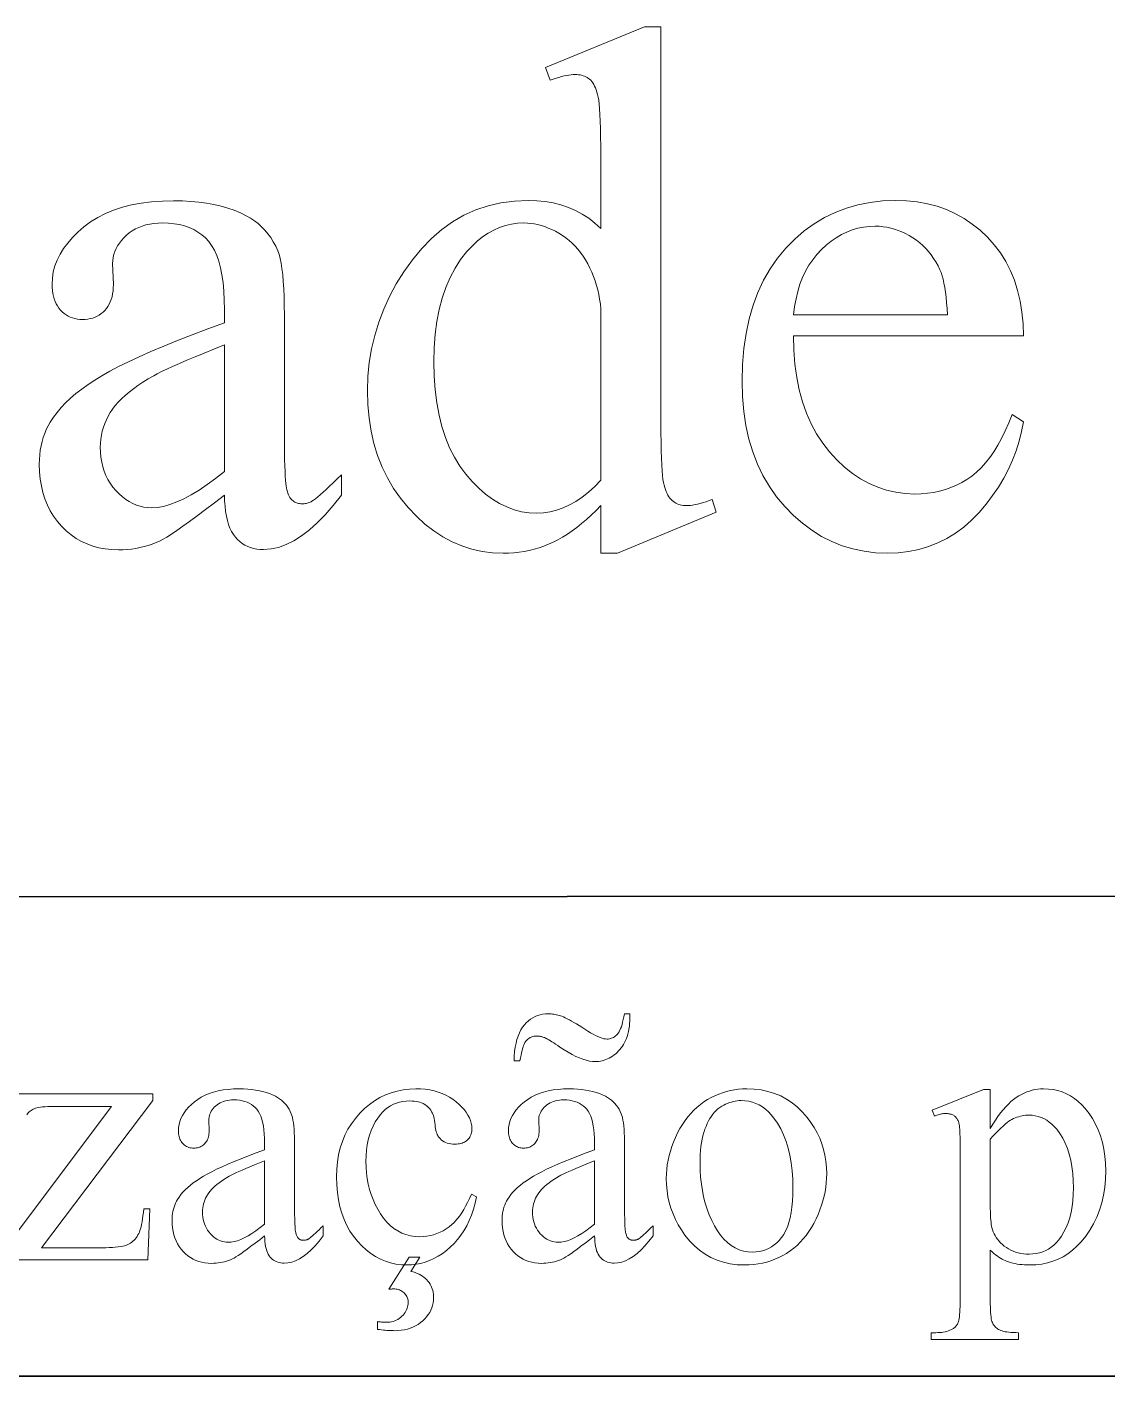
# Model space of a CAD drawing. Extents: x 0 to 297, y 0 to 210.
# Drawn here: x 207.87 to 214.3, y 10 to 18.04 of the extents above; entities that cross this region are included whole.
import ezdxf

# ---------------------------------------------------------------- set-up
doc = ezdxf.new("R2010")
doc.units = 0

msp = doc.modelspace()

# ---------------------------------------------------------------- linework, layer by layer
at = {"color": 7, "lineweight": 35}
for p, q in [((162, 12.832358), (286.882111, 12.899072)), ((10, 10), (287, 10)), ((97, 10), (287, 10))]:
    msp.add_line(p, q, dxfattribs=at)
at = {"color": 7, "lineweight": 13}
for points in [[(211.288437, 15.187995), (211.259521, 15.158568), (211.230728, 15.13085), (211.202072, 15.10484), (211.173538, 15.08054), (211.145142, 15.057948), (211.116867, 15.037065), (211.08873, 15.01789), (211.06073, 15.000424), (211.032837, 14.984668), (211.005096, 14.970619), (210.977188, 14.958085), (210.948853, 14.94687), (210.92009, 14.936975), (210.890884, 14.928398), (210.861252, 14.921142), (210.831192, 14.915205), (210.80069, 14.910586), (210.76976, 14.907289), (210.738403, 14.90531), (210.706604, 14.90465), (210.642548, 14.907364), (210.580124, 14.915507), (210.519333, 14.92908), (210.460205, 14.948081), (210.40271, 14.972512), (210.346863, 15.002371), (210.292664, 15.03766), (210.240097, 15.078377), (210.189194, 15.124523), (210.139923, 15.176099), (210.093887, 15.231936), (210.052704, 15.290864), (210.016373, 15.352886), (209.984879, 15.418002), (209.958221, 15.486211), (209.936432, 15.557511), (209.919464, 15.631907), (209.907349, 15.709394), (209.900085, 15.789974), (209.897659, 15.873648), (209.900345, 15.958142), (209.908401, 16.041189), (209.921799, 16.122786), (209.940582, 16.202934), (209.964722, 16.281631), (209.994217, 16.358881), (210.029083, 16.434681), (210.069321, 16.509033), (210.114914, 16.581936), (210.165863, 16.653387), (210.221054, 16.720579), (210.279297, 16.780699), (210.340622, 16.833744), (210.404999, 16.879719), (210.472473, 16.918619), (210.542999, 16.950447), (210.616608, 16.975201), (210.693283, 16.992884), (210.773026, 17.003492), (210.85585, 17.007029), (210.907288, 17.005363), (210.956909, 17.000366), (211.0047, 16.992039), (211.05069, 16.980381), (211.094849, 16.965393), (211.137207, 16.947071), (211.177734, 16.925421), (211.216461, 16.900438), (211.253357, 16.872126), (211.288437, 16.840483), (211.288437, 17.206018), (211.288269, 17.271318), (211.287796, 17.331383), (211.286972, 17.386213), (211.285843, 17.43581), (211.284378, 17.480171), (211.282593, 17.5193), (211.280487, 17.553192), (211.278061, 17.581852), (211.275299, 17.605276), (211.272217, 17.623466), (211.268784, 17.638542), (211.264984, 17.652624), (211.260834, 17.665709), (211.256302, 17.677799), (211.251404, 17.688896), (211.246124, 17.698997), (211.240494, 17.708103), (211.234497, 17.716213), (211.228119, 17.72333), (211.22139, 17.72945), (211.214294, 17.734793), (211.206848, 17.739574), (211.199066, 17.743792), (211.190933, 17.747446), (211.182449, 17.75054), (211.17363, 17.753071), (211.164459, 17.755039), (211.154938, 17.756445), (211.145081, 17.757288), (211.134872, 17.757568), (211.12326, 17.757223), (211.110901, 17.756186), (211.097824, 17.754456), (211.084, 17.752033), (211.069443, 17.748917), (211.054153, 17.745111), (211.038116, 17.740612), (211.021362, 17.73542), (211.00386, 17.729538), (210.985626, 17.722961), (210.957504, 17.798666), (211.547989, 18.040915), (211.645325, 18.040915), (211.645325, 15.75036), (211.645493, 15.683428), (211.645966, 15.621924), (211.64679, 15.56585), (211.647919, 15.515204), (211.649384, 15.469988), (211.651169, 15.430201), (211.653275, 15.395843), (211.655701, 15.366914), (211.658463, 15.343413), (211.661545, 15.325341), (211.664978, 15.31045), (211.668808, 15.296488), (211.673035, 15.283456), (211.677643, 15.271355), (211.682632, 15.260183), (211.688019, 15.249942), (211.693802, 15.24063), (211.699951, 15.232248), (211.706512, 15.224797), (211.713455, 15.218276), (211.720718, 15.212523), (211.72821, 15.207375), (211.735947, 15.202832), (211.743912, 15.198896), (211.752121, 15.195565), (211.760559, 15.19284), (211.769257, 15.190721), (211.778168, 15.189206), (211.787338, 15.188297), (211.796722, 15.187995), (211.808792, 15.188362), (211.82164, 15.189466), (211.835266, 15.191304), (211.84967, 15.193878), (211.864868, 15.197187), (211.880829, 15.201232), (211.897568, 15.206012), (211.915085, 15.211528), (211.93338, 15.217778), (211.952454, 15.224765), (211.976257, 15.149062), (211.387939, 14.90465), (211.288437, 14.90465)], [(209.045471, 15.25072), (208.98674, 15.205558), (208.932556, 15.164375), (208.882919, 15.127172), (208.83783, 15.09395), (208.797272, 15.064707), (208.761261, 15.039444), (208.729782, 15.018161), (208.70285, 15.000857), (208.680466, 14.987534), (208.662628, 14.978189), (208.639114, 14.967916), (208.615295, 14.958723), (208.591187, 14.950612), (208.566772, 14.943583), (208.542038, 14.937634), (208.517014, 14.932768), (208.491684, 14.928983), (208.466064, 14.926279), (208.440125, 14.924657), (208.413895, 14.924116), (208.37352, 14.925522), (208.334595, 14.92974), (208.297119, 14.936769), (208.261093, 14.94661), (208.226517, 14.959264), (208.193405, 14.974729), (208.161728, 14.993006), (208.1315, 15.014094), (208.102722, 15.037994), (208.075394, 15.064707), (208.05011, 15.093712), (208.027496, 15.124491), (208.007553, 15.157043), (207.99025, 15.191369), (207.975616, 15.227468), (207.963654, 15.265342), (207.954346, 15.304989), (207.947693, 15.346409), (207.943695, 15.389603), (207.942368, 15.43457), (207.943024, 15.463164), (207.944962, 15.49098), (207.948212, 15.518017), (207.952744, 15.544274), (207.958588, 15.569754), (207.965729, 15.594455), (207.974167, 15.618377), (207.983902, 15.641521), (207.994934, 15.663885), (208.007263, 15.685472), (208.026306, 15.714714), (208.047958, 15.743611), (208.072235, 15.772162), (208.099136, 15.800366), (208.128647, 15.828225), (208.160782, 15.855738), (208.195526, 15.882905), (208.232895, 15.909725), (208.272873, 15.936199), (208.315475, 15.962328), (208.362289, 15.988846), (208.414932, 16.016487), (208.473373, 16.045256), (208.537659, 16.075148), (208.607742, 16.106163), (208.683655, 16.138306), (208.765381, 16.171572), (208.852921, 16.205961), (208.946289, 16.241478), (209.045471, 16.278118), (209.045471, 16.355984), (209.044525, 16.413387), (209.041702, 16.467072), (209.037003, 16.517036), (209.030411, 16.56328), (209.021942, 16.605803), (209.011597, 16.644606), (208.999359, 16.679689), (208.985245, 16.711052), (208.969254, 16.738693), (208.951385, 16.762617), (208.931702, 16.783575), (208.910324, 16.802328), (208.887238, 16.818874), (208.862442, 16.833214), (208.835938, 16.845348), (208.807724, 16.855276), (208.777786, 16.862999), (208.746155, 16.868513), (208.712814, 16.871822), (208.677765, 16.872927), (208.651077, 16.87219), (208.625504, 16.869984), (208.601074, 16.866308), (208.577759, 16.86116), (208.555557, 16.854542), (208.5345, 16.846453), (208.514557, 16.836891), (208.495728, 16.825861), (208.478043, 16.813358), (208.461472, 16.799387), (208.445862, 16.784462), (208.431885, 16.769106), (208.419556, 16.753315), (208.408875, 16.737093), (208.399826, 16.720438), (208.392426, 16.703352), (208.386673, 16.685831), (208.382568, 16.667879), (208.380096, 16.649494), (208.379288, 16.630676), (208.383606, 16.505226), (208.383102, 16.485781), (208.381577, 16.467245), (208.379028, 16.449617), (208.375473, 16.432898), (208.370895, 16.417086), (208.365311, 16.402184), (208.358704, 16.388189), (208.351074, 16.375103), (208.342438, 16.362926), (208.332779, 16.351658), (208.322296, 16.341383), (208.311188, 16.332191), (208.299454, 16.32408), (208.287094, 16.317051), (208.274109, 16.311102), (208.260498, 16.306236), (208.246246, 16.30245), (208.231384, 16.299747), (208.215881, 16.298124), (208.199753, 16.297585), (208.184036, 16.298145), (208.168915, 16.299833), (208.154373, 16.302645), (208.140411, 16.306581), (208.127029, 16.311644), (208.114227, 16.317829), (208.10202, 16.32514), (208.090393, 16.333576), (208.079361, 16.343136), (208.068893, 16.353821), (208.059235, 16.365479), (208.050598, 16.377958), (208.042969, 16.39126), (208.036362, 16.405384), (208.030777, 16.42033), (208.026199, 16.436098), (208.022644, 16.452688), (208.020111, 16.4701), (208.018585, 16.488335), (208.018066, 16.507389), (208.019974, 16.544289), (208.025681, 16.580584), (208.035202, 16.616272), (208.048523, 16.651354), (208.065659, 16.685831), (208.086594, 16.719704), (208.111343, 16.75297), (208.139893, 16.785629), (208.172241, 16.817684), (208.208405, 16.849134), (208.248016, 16.878723), (208.29068, 16.905197), (208.336426, 16.928556), (208.385254, 16.948803), (208.437134, 16.965933), (208.492096, 16.979948), (208.55014, 16.99085), (208.611237, 16.998636), (208.675415, 17.003307), (208.742661, 17.004866), (208.794479, 17.003979), (208.844406, 17.001318), (208.892426, 16.996883), (208.938538, 16.990677), (208.982742, 16.982697), (209.025055, 16.97294), (209.06546, 16.961412), (209.103958, 16.948111), (209.140549, 16.933035), (209.175247, 16.916185), (209.200104, 16.902018), (209.223602, 16.886337), (209.245773, 16.869141), (209.266602, 16.850431), (209.286102, 16.830208), (209.304245, 16.80847), (209.321045, 16.785219), (209.336517, 16.760454), (209.350632, 16.734173), (209.363419, 16.706379), (209.370819, 16.685831), (209.377441, 16.66139), (209.38327, 16.633057), (209.388336, 16.600828), (209.392624, 16.564707), (209.396118, 16.524693), (209.398849, 16.480785), (209.400803, 16.432983), (209.401962, 16.38129), (209.402359, 16.325703), (209.402359, 15.653028), (209.402466, 15.598554), (209.402786, 15.54847), (209.40332, 15.502779), (209.404083, 15.461477), (209.40506, 15.424566), (209.40625, 15.392047), (209.407654, 15.363917), (209.409271, 15.340179), (209.411118, 15.320832), (209.413162, 15.305875), (209.415466, 15.293535), (209.41806, 15.28204), (209.420929, 15.271387), (209.424072, 15.261579), (209.42749, 15.252613), (209.431213, 15.244491), (209.435196, 15.237212), (209.439468, 15.230778), (209.444016, 15.225186), (209.448853, 15.220439), (209.453903, 15.21633), (209.459106, 15.212652), (209.464462, 15.209408), (209.469971, 15.206596), (209.475616, 15.204217), (209.48143, 15.202271), (209.487396, 15.200756), (209.4935, 15.199675), (209.499756, 15.199026), (209.50618, 15.19881), (209.513016, 15.198961), (209.519669, 15.199415), (209.526154, 15.200172), (209.532471, 15.201232), (209.53862, 15.202595), (209.544586, 15.20426), (209.550385, 15.206228), (209.556015, 15.2085), (209.561462, 15.211074), (209.566742, 15.21395), (209.57666, 15.220591), (209.588272, 15.229263), (209.601578, 15.23997), (209.616577, 15.25271), (209.63324, 15.267483), (209.651611, 15.284289), (209.671661, 15.303128), (209.693405, 15.324), (209.716827, 15.346906), (209.741928, 15.371845), (209.741928, 15.25072), (209.693695, 15.189076), (209.645905, 15.133922), (209.598526, 15.085255), (209.55159, 15.043077), (209.505096, 15.007389), (209.459015, 14.978189), (209.413391, 14.955479), (209.368179, 14.939257), (209.32341, 14.929523), (209.279068, 14.926279), (209.258301, 14.927014), (209.238403, 14.92922), (209.21936, 14.932898), (209.201202, 14.938046), (209.183899, 14.944664), (209.16745, 14.952753), (209.151886, 14.962314), (209.137177, 14.973345), (209.123337, 14.985847), (209.110352, 14.999819), (209.098419, 15.015565), (209.087692, 15.033388), (209.078171, 15.053287), (209.06987, 15.075262), (209.062775, 15.099315), (209.056885, 15.125443), (209.052216, 15.153647), (209.048752, 15.183928), (209.046509, 15.216286)], [(212.436966, 16.200251), (212.438705, 16.113907), (212.444839, 16.031368), (212.455322, 15.952638), (212.470184, 15.877713), (212.48941, 15.806596), (212.513016, 15.739285), (212.54097, 15.675781), (212.573318, 15.616084), (212.610016, 15.560194), (212.651093, 15.50811), (212.695099, 15.460439), (212.740631, 15.417786), (212.787674, 15.380151), (212.836243, 15.347533), (212.886307, 15.319934), (212.937897, 15.297353), (212.990997, 15.27979), (213.045609, 15.267245), (213.101746, 15.259718), (213.159378, 15.257209), (213.197815, 15.25828), (213.235214, 15.261492), (213.271606, 15.266845), (213.306976, 15.27434), (213.341339, 15.283976), (213.37468, 15.295753), (213.407013, 15.309671), (213.438309, 15.325731), (213.468613, 15.343932), (213.497879, 15.364275), (213.526184, 15.387213), (213.553558, 15.4132), (213.580002, 15.442238), (213.605515, 15.474325), (213.630096, 15.509462), (213.653748, 15.547648), (213.676468, 15.588885), (213.698257, 15.633171), (213.719116, 15.680508), (213.739044, 15.730893), (213.806107, 15.687634), (213.795288, 15.6289), (213.781006, 15.571225), (213.763275, 15.51461), (213.742081, 15.459055), (213.717422, 15.404559), (213.689301, 15.351124), (213.65773, 15.298748), (213.622681, 15.247433), (213.584183, 15.197177), (213.542221, 15.147981), (213.497421, 15.101748), (213.450424, 15.060381), (213.401215, 15.023882), (213.349808, 14.992249), (213.296188, 14.965483), (213.240356, 14.943583), (213.182327, 14.926549), (213.122086, 14.914383), (213.059647, 14.907083), (212.994995, 14.90465), (212.924652, 14.907429), (212.856354, 14.915767), (212.790115, 14.929664), (212.725922, 14.94912), (212.663803, 14.974134), (212.603729, 15.004707), (212.5457, 15.040839), (212.489731, 15.08253), (212.435822, 15.129779), (212.383972, 15.182588), (212.335678, 15.240089), (212.29248, 15.301419), (212.254349, 15.366578), (212.221313, 15.435565), (212.193359, 15.508381), (212.170486, 15.585024), (212.152695, 15.665497), (212.139984, 15.749797), (212.13237, 15.837926), (212.129822, 15.929884), (212.132431, 16.029303), (212.140244, 16.124247), (212.153275, 16.21471), (212.171524, 16.300699), (212.194977, 16.38221), (212.223648, 16.459242), (212.257538, 16.531797), (212.296631, 16.599876), (212.340942, 16.663477), (212.390457, 16.722603), (212.443909, 16.776644), (212.500031, 16.824995), (212.558807, 16.867659), (212.620255, 16.904634), (212.684341, 16.935923), (212.751099, 16.961521), (212.820526, 16.98143), (212.892609, 16.995651), (212.967346, 17.004185), (213.044739, 17.007029), (213.110168, 17.004833), (213.173218, 16.998247), (213.233902, 16.98727), (213.292191, 16.971903), (213.348099, 16.952145), (213.401627, 16.927996), (213.452789, 16.899454), (213.501556, 16.866524), (213.547958, 16.829203), (213.591965, 16.787491), (213.63266, 16.742102), (213.669052, 16.693748), (213.701172, 16.642433), (213.729019, 16.588154), (213.752563, 16.53091), (213.771835, 16.470705), (213.786835, 16.407537), (213.797531, 16.341406), (213.803955, 16.27231), (213.806107, 16.200251)], [(211.288437, 15.3394), (211.288437, 16.36031), (211.285324, 16.389465), (211.281174, 16.418102), (211.275986, 16.44622), (211.269745, 16.47382), (211.262482, 16.5009), (211.254181, 16.527462), (211.244827, 16.553503), (211.234451, 16.579025), (211.223022, 16.604029), (211.210571, 16.628513), (211.197174, 16.652143), (211.182922, 16.674585), (211.167847, 16.695835), (211.151917, 16.715897), (211.135132, 16.734768), (211.117523, 16.752451), (211.09906, 16.768944), (211.079758, 16.784246), (211.059616, 16.798359), (211.03862, 16.811283), (211.017258, 16.822994), (210.996002, 16.833473), (210.974869, 16.84272), (210.953827, 16.850735), (210.932907, 16.857515), (210.912079, 16.863064), (210.891373, 16.867378), (210.870773, 16.870461), (210.850281, 16.872311), (210.829895, 16.872927), (210.792236, 16.871218), (210.755402, 16.866091), (210.719391, 16.857548), (210.684204, 16.845587), (210.649826, 16.830208), (210.616287, 16.811413), (210.583557, 16.789198), (210.551651, 16.763569), (210.520569, 16.73452), (210.490311, 16.702053), (210.452911, 16.654987), (210.419449, 16.603769), (210.389923, 16.548399), (210.364349, 16.488874), (210.342697, 16.425198), (210.324982, 16.357368), (210.311203, 16.285385), (210.301361, 16.209249), (210.295456, 16.128962), (210.293488, 16.044519), (210.29538, 15.959181), (210.301102, 15.87793), (210.310608, 15.800767), (210.323944, 15.727692), (210.341064, 15.658705), (210.362, 15.593806), (210.386749, 15.532995), (210.415298, 15.476272), (210.447662, 15.423636), (210.483826, 15.37509), (210.522324, 15.330912), (210.561691, 15.291384), (210.601913, 15.256506), (210.643021, 15.226279), (210.684982, 15.200702), (210.727798, 15.179775), (210.7715, 15.1635), (210.816055, 15.151874), (210.861481, 15.144898), (210.907761, 15.142573), (210.946991, 15.144542), (210.985977, 15.150446), (211.024689, 15.160288), (211.063141, 15.174066), (211.101349, 15.19178), (211.139282, 15.213431), (211.176956, 15.239018), (211.214386, 15.268543), (211.251541, 15.302004)], [(212.436966, 16.325703), (213.35405, 16.325703), (213.351654, 16.362644), (213.34877, 16.397339), (213.345413, 16.429783), (213.341583, 16.459978), (213.33728, 16.487923), (213.332504, 16.513618), (213.32724, 16.537066), (213.321518, 16.558262), (213.315308, 16.577209), (213.308624, 16.593906), (213.297287, 16.617613), (213.284882, 16.64028), (213.271408, 16.661909), (213.256882, 16.682501), (213.241302, 16.702053), (213.224655, 16.72057), (213.206955, 16.738045), (213.188187, 16.754484), (213.168365, 16.769884), (213.147491, 16.784246), (213.125977, 16.797396), (213.104263, 16.809162), (213.082367, 16.819546), (213.060272, 16.828543), (213.037994, 16.836157), (213.015503, 16.842386), (212.992828, 16.847231), (212.969955, 16.850691), (212.946884, 16.852768), (212.923615, 16.85346), (212.888092, 16.852064), (212.853333, 16.847879), (212.819305, 16.840904), (212.786057, 16.831139), (212.753555, 16.818583), (212.721817, 16.803236), (212.690842, 16.785099), (212.660614, 16.764174), (212.631134, 16.740458), (212.602417, 16.713949), (212.575272, 16.684956), (212.550476, 16.653776), (212.52803, 16.620413), (212.50795, 16.584866), (212.490219, 16.547132), (212.474854, 16.507215), (212.461838, 16.465115), (212.451187, 16.420828), (212.442902, 16.374357)], [(209.045471, 15.391312), (209.045471, 16.146177), (208.982468, 16.120979), (208.924088, 16.097296), (208.870331, 16.075125), (208.821213, 16.05447), (208.776718, 16.035328), (208.736862, 16.0177), (208.70163, 16.001585), (208.671021, 15.986985), (208.64505, 15.9739), (208.623688, 15.962328), (208.590485, 15.943208), (208.559235, 15.923914), (208.529938, 15.904448), (208.502563, 15.884808), (208.477158, 15.864996), (208.45369, 15.84501), (208.432159, 15.824851), (208.412598, 15.80452), (208.394958, 15.784015), (208.379288, 15.763337), (208.365311, 15.742378), (208.352814, 15.72103), (208.341782, 15.699292), (208.332214, 15.677166), (208.324127, 15.65465), (208.317505, 15.631744), (208.312363, 15.608449), (208.308685, 15.584764), (208.306473, 15.560691), (208.30574, 15.536228), (208.306671, 15.505612), (208.309464, 15.476055), (208.314117, 15.447558), (208.320618, 15.420122), (208.328995, 15.393744), (208.339218, 15.368427), (208.351318, 15.34417), (208.365265, 15.320972), (208.381073, 15.298835), (208.398743, 15.277757), (208.417633, 15.258236), (208.437073, 15.24077), (208.457077, 15.22536), (208.477646, 15.212004), (208.498779, 15.200702), (208.520477, 15.191456), (208.54274, 15.184264), (208.565552, 15.179127), (208.588928, 15.176044), (208.612885, 15.175017), (208.64679, 15.17718), (208.682785, 15.183669), (208.720856, 15.194484), (208.761002, 15.209624), (208.803223, 15.229091), (208.847519, 15.252883), (208.89389, 15.281001), (208.942337, 15.313445), (208.992859, 15.350216)], [(210.80542, 11.878439), (210.770813, 11.878439), (210.772202, 11.907249), (210.774658, 11.934416), (210.778168, 11.959938), (210.782745, 11.983817), (210.788391, 12.006052), (210.795074, 12.026644), (210.802826, 12.04559), (210.811646, 12.062895), (210.821518, 12.078554), (210.832458, 12.092569), (210.844193, 12.105104), (210.856461, 12.116319), (210.869278, 12.126214), (210.882629, 12.13479), (210.89653, 12.142047), (210.91098, 12.147985), (210.925949, 12.152602), (210.941467, 12.155901), (210.95752, 12.15788), (210.974121, 12.15854), (210.98291, 12.158399), (210.991562, 12.157977), (211.000046, 12.157274), (211.008392, 12.15629), (211.016571, 12.155025), (211.024612, 12.153479), (211.032501, 12.15165), (211.040222, 12.149542), (211.047806, 12.147152), (211.055237, 12.144481), (211.065369, 12.140398), (211.076324, 12.135505), (211.088089, 12.129799), (211.100662, 12.123283), (211.114044, 12.115956), (211.128235, 12.107819), (211.14325, 12.098869), (211.159058, 12.089109), (211.17569, 12.078538), (211.19313, 12.067155), (211.21051, 12.055957), (211.226974, 12.045937), (211.242523, 12.037096), (211.257141, 12.029433), (211.270859, 12.02295), (211.283646, 12.017646), (211.295517, 12.013519), (211.306458, 12.010572), (211.316498, 12.008804), (211.325607, 12.008215), (211.332443, 12.008507), (211.339127, 12.009383), (211.345642, 12.010843), (211.35199, 12.012887), (211.358185, 12.015515), (211.364212, 12.018727), (211.370087, 12.022523), (211.375793, 12.026903), (211.381332, 12.031867), (211.386703, 12.037415), (211.391891, 12.043882), (211.396851, 12.051603), (211.401581, 12.06058), (211.406097, 12.07081), (211.41037, 12.082296), (211.414413, 12.095036), (211.418243, 12.10903), (211.421844, 12.124279), (211.425201, 12.140781), (211.428345, 12.15854), (211.461868, 12.15854), (211.461792, 12.138841), (211.461151, 12.119974), (211.459946, 12.101941), (211.458145, 12.08474), (211.45578, 12.068372), (211.45285, 12.052836), (211.449341, 12.038134), (211.445251, 12.024264), (211.440613, 12.011227), (211.435379, 11.999022), (211.429626, 11.987494), (211.423431, 11.976484), (211.416779, 11.965995), (211.409668, 11.956023), (211.402115, 11.946571), (211.394104, 11.937638), (211.385635, 11.929224), (211.376709, 11.921329), (211.36734, 11.913954), (211.357513, 11.907098), (211.347443, 11.90083), (211.337372, 11.895224), (211.327286, 11.890275), (211.3172, 11.885987), (211.307083, 11.882359), (211.296967, 11.879391), (211.286835, 11.877081), (211.276703, 11.875432), (211.266556, 11.874443), (211.256393, 11.874113), (211.238892, 11.874978), (211.220581, 11.877573), (211.201431, 11.881899), (211.181458, 11.887956), (211.160675, 11.895742), (211.139069, 11.905259), (211.116638, 11.916507), (211.093399, 11.929484), (211.069321, 11.944192), (211.044418, 11.96063), (211.031235, 11.969563), (211.018951, 11.977761), (211.007538, 11.985223), (210.997009, 11.99195), (210.987381, 11.997941), (210.978622, 12.003197), (210.970764, 12.007717), (210.963791, 12.011503), (210.957703, 12.014553), (210.952499, 12.016867), (210.947754, 12.018716), (210.943024, 12.02037), (210.938324, 12.021831), (210.93364, 12.023096), (210.928986, 12.024167), (210.924347, 12.025043), (210.919724, 12.025724), (210.915131, 12.026211), (210.910553, 12.026503), (210.905991, 12.0266), (210.897308, 12.026211), (210.888992, 12.025043), (210.881042, 12.023096), (210.873474, 12.02037), (210.866257, 12.016867), (210.859406, 12.012585), (210.852936, 12.007523), (210.846817, 12.001683), (210.841064, 11.995065), (210.835693, 11.987667), (210.833252, 11.983266), (210.830688, 11.977415), (210.827972, 11.970115), (210.825134, 11.961366), (210.822174, 11.951168), (210.819092, 11.93952), (210.815857, 11.926424), (210.812515, 11.911878), (210.809021, 11.895883)], [(209.284866, 10.83482), (209.255508, 10.812239), (209.228424, 10.791647), (209.203598, 10.773046), (209.181046, 10.756434), (209.160767, 10.741813), (209.142761, 10.729181), (209.127029, 10.718539), (209.113571, 10.709888), (209.102371, 10.703226), (209.093445, 10.698554), (209.081696, 10.693418), (209.069794, 10.688821), (209.057724, 10.684765), (209.045517, 10.681251), (209.033157, 10.678276), (209.020645, 10.675843), (209.00798, 10.67395), (208.995163, 10.672599), (208.982193, 10.671787), (208.969086, 10.671517), (208.948898, 10.67222), (208.929443, 10.674329), (208.910706, 10.677844), (208.892685, 10.682765), (208.875397, 10.689091), (208.858826, 10.696824), (208.843002, 10.705962), (208.827881, 10.716507), (208.813492, 10.728456), (208.799835, 10.741813), (208.787201, 10.756315), (208.775879, 10.771705), (208.765915, 10.787981), (208.757263, 10.805143), (208.749939, 10.823194), (208.743958, 10.84213), (208.739304, 10.861954), (208.735977, 10.882664), (208.733978, 10.904261), (208.733322, 10.926744), (208.733643, 10.941041), (208.734619, 10.954949), (208.736237, 10.968468), (208.73851, 10.981597), (208.741425, 10.994336), (208.744995, 11.006687), (208.749222, 11.018648), (208.754089, 11.030219), (208.759598, 11.041402), (208.765762, 11.052195), (208.775284, 11.066816), (208.786118, 11.081264), (208.798264, 11.09554), (208.811707, 11.109643), (208.826462, 11.123572), (208.842529, 11.137328), (208.859894, 11.150911), (208.878586, 11.164322), (208.898575, 11.177559), (208.919876, 11.190623), (208.943283, 11.203882), (208.969604, 11.217703), (208.998825, 11.232087), (209.03096, 11.247033), (209.06601, 11.262541), (209.103958, 11.278612), (209.144821, 11.295245), (209.188599, 11.31244), (209.235275, 11.330198), (209.284866, 11.348518), (209.284866, 11.387451), (209.284393, 11.416153), (209.28299, 11.442995), (209.28064, 11.467978), (209.277344, 11.491099), (209.273102, 11.512361), (209.267929, 11.531762), (209.26181, 11.549304), (209.254761, 11.564985), (209.246765, 11.578806), (209.237823, 11.590768), (209.227997, 11.601247), (209.2173, 11.610623), (209.20575, 11.618896), (209.193359, 11.626066), (209.180099, 11.632133), (209.165985, 11.637097), (209.151031, 11.640959), (209.135223, 11.643716), (209.118546, 11.64537), (209.101013, 11.645923), (209.087677, 11.645555), (209.07489, 11.644451), (209.062668, 11.642613), (209.05101, 11.640039), (209.039917, 11.63673), (209.029388, 11.632686), (209.019409, 11.627905), (209.01001, 11.62239), (209.00116, 11.616138), (208.992874, 11.609153), (208.985062, 11.60169), (208.978088, 11.594012), (208.971924, 11.586117), (208.966568, 11.578006), (208.962051, 11.569678), (208.958344, 11.561135), (208.955475, 11.552375), (208.95343, 11.543399), (208.952179, 11.534206), (208.951782, 11.524797), (208.953949, 11.462072), (208.95369, 11.45235), (208.952927, 11.443082), (208.95166, 11.434268), (208.949875, 11.425908), (208.947586, 11.418002), (208.944794, 11.410551), (208.941483, 11.403554), (208.937683, 11.397011), (208.93335, 11.390923), (208.928528, 11.385288), (208.923279, 11.380151), (208.917725, 11.375555), (208.911865, 11.371499), (208.905685, 11.367985), (208.8992, 11.36501), (208.89238, 11.362577), (208.885254, 11.360684), (208.877823, 11.359333), (208.870071, 11.358521), (208.862015, 11.358252), (208.854156, 11.358532), (208.846588, 11.359376), (208.839325, 11.360782), (208.832336, 11.36275), (208.825653, 11.365281), (208.81926, 11.368374), (208.813156, 11.372029), (208.807343, 11.376247), (208.801819, 11.381027), (208.796585, 11.38637), (208.791763, 11.392199), (208.787445, 11.398438), (208.78363, 11.405089), (208.780319, 11.412151), (208.777527, 11.419624), (208.775238, 11.427508), (208.773453, 11.435803), (208.772186, 11.44451), (208.771423, 11.453627), (208.771179, 11.463154), (208.772125, 11.481604), (208.774979, 11.499751), (208.779739, 11.517595), (208.786392, 11.535136), (208.794968, 11.552375), (208.805435, 11.569311), (208.81781, 11.585944), (208.832077, 11.602274), (208.848267, 11.618301), (208.866333, 11.634027), (208.886139, 11.648821), (208.907471, 11.662058), (208.930359, 11.673738), (208.954773, 11.683861), (208.980713, 11.692426), (209.008179, 11.699433), (209.037201, 11.704885), (209.067749, 11.708777), (209.099838, 11.711113), (209.133469, 11.711892), (209.159378, 11.711449), (209.184341, 11.710118), (209.208344, 11.707901), (209.2314, 11.704798), (209.25351, 11.700808), (209.274658, 11.69593), (209.294861, 11.690166), (209.314117, 11.683515), (209.332413, 11.675977), (209.349762, 11.667552), (209.362183, 11.660468), (209.373932, 11.652628), (209.385025, 11.64403), (209.395447, 11.634675), (209.405182, 11.624563), (209.414261, 11.613694), (209.422668, 11.602069), (209.430389, 11.589686), (209.437454, 11.576546), (209.443848, 11.562649), (209.44754, 11.552375), (209.450851, 11.540154), (209.453766, 11.525988), (209.456299, 11.509873), (209.45845, 11.491813), (209.460205, 11.471806), (209.461563, 11.449852), (209.46254, 11.425951), (209.46312, 11.400105), (209.463318, 11.372311), (209.463318, 11.035973), (209.463364, 11.008736), (209.463531, 10.983695), (209.463806, 10.960849), (209.464172, 10.940198), (209.464661, 10.921742), (209.465256, 10.905482), (209.465958, 10.891418), (209.466766, 10.879549), (209.467697, 10.869875), (209.468719, 10.862397), (209.469879, 10.856227), (209.471161, 10.850479), (209.472595, 10.845153), (209.474167, 10.840248), (209.475891, 10.835766), (209.477737, 10.831705), (209.479736, 10.828066), (209.481873, 10.824848), (209.484146, 10.822053), (209.486572, 10.819679), (209.48909, 10.817624), (209.491684, 10.815785), (209.49437, 10.814163), (209.497116, 10.812757), (209.499939, 10.811567), (209.502853, 10.810595), (209.505829, 10.809837), (209.508881, 10.809297), (209.512024, 10.808972), (209.515228, 10.808864), (209.518646, 10.80894), (209.521973, 10.809167), (209.525208, 10.809546), (209.528381, 10.810076), (209.531448, 10.810757), (209.534424, 10.811589), (209.537323, 10.812573), (209.540131, 10.813709), (209.542862, 10.814996), (209.545502, 10.816434), (209.550476, 10.819755), (209.556274, 10.824091), (209.562927, 10.829445), (209.570419, 10.835814), (209.578766, 10.843201), (209.587936, 10.851604), (209.597961, 10.861023), (209.608826, 10.87146), (209.620544, 10.882913), (209.633102, 10.895382), (209.633102, 10.83482), (209.608978, 10.803997), (209.585083, 10.77642), (209.561401, 10.752087), (209.537933, 10.730998), (209.514679, 10.713154), (209.491638, 10.698554), (209.468826, 10.687199), (209.446228, 10.679088), (209.423843, 10.674221), (209.401672, 10.672599), (209.391281, 10.672966), (209.381332, 10.674069), (209.371826, 10.675908), (209.362732, 10.678482), (209.35408, 10.681791), (209.345856, 10.685836), (209.338074, 10.690616), (209.330719, 10.696132), (209.323807, 10.702382), (209.317322, 10.709369), (209.31134, 10.717242), (209.305984, 10.726153), (209.301224, 10.736103), (209.297073, 10.74709), (209.293518, 10.759116), (209.290588, 10.772181), (209.288239, 10.786283), (209.286514, 10.801424), (209.285385, 10.817602)], [(210.548035, 11.068417), (210.539261, 11.03017), (210.528946, 10.993731), (210.517105, 10.959097), (210.503723, 10.926269), (210.488815, 10.895247), (210.472366, 10.866031), (210.454376, 10.838621), (210.43486, 10.813017), (210.413803, 10.789219), (210.39122, 10.767227), (210.367615, 10.747193), (210.343506, 10.729268), (210.318893, 10.713451), (210.293793, 10.699743), (210.268188, 10.688145), (210.242096, 10.678655), (210.215515, 10.671274), (210.188416, 10.666001), (210.160828, 10.662839), (210.132751, 10.661784), (210.099426, 10.6632), (210.066986, 10.667451), (210.035416, 10.674535), (210.0047, 10.684452), (209.974854, 10.697203), (209.945862, 10.712787), (209.917755, 10.731204), (209.890503, 10.752455), (209.864105, 10.776539), (209.838593, 10.803456), (209.814758, 10.832787), (209.793427, 10.864105), (209.774597, 10.897415), (209.758301, 10.932714), (209.744492, 10.970003), (209.7332, 11.009282), (209.724426, 11.050551), (209.718155, 11.09381), (209.714386, 11.139059), (209.713135, 11.186297), (209.714523, 11.232141), (209.718689, 11.276233), (209.725647, 11.318572), (209.735367, 11.359159), (209.747879, 11.397995), (209.763168, 11.435079), (209.781219, 11.47041), (209.802063, 11.50399), (209.825699, 11.535818), (209.852097, 11.565893), (209.880447, 11.593634), (209.909912, 11.618453), (209.940491, 11.640353), (209.972183, 11.659332), (210.00499, 11.675392), (210.03891, 11.688533), (210.073944, 11.698752), (210.110092, 11.706052), (210.147369, 11.710432), (210.18573, 11.711892), (210.214417, 11.711119), (210.242065, 11.708799), (210.268661, 11.704933), (210.29422, 11.69952), (210.318756, 11.692561), (210.342239, 11.684055), (210.3647, 11.674003), (210.386108, 11.662404), (210.406494, 11.649259), (210.425827, 11.634567), (210.443695, 11.619042), (210.459686, 11.603399), (210.473816, 11.587637), (210.486038, 11.571755), (210.496384, 11.555755), (210.504852, 11.539636), (210.511444, 11.523397), (210.516144, 11.50704), (210.518967, 11.490563), (210.519913, 11.473969), (210.519653, 11.465906), (210.518845, 11.458158), (210.517532, 11.450723), (210.515671, 11.443601), (210.51329, 11.436793), (210.510376, 11.430299), (210.506927, 11.424118), (210.50296, 11.418251), (210.498444, 11.412698), (210.493408, 11.407458), (210.4879, 11.40263), (210.481979, 11.398309), (210.475616, 11.394497), (210.468842, 11.391192), (210.461639, 11.388397), (210.454025, 11.38611), (210.445984, 11.384331), (210.437531, 11.38306), (210.428635, 11.382298), (210.419342, 11.382044), (210.406891, 11.382455), (210.395065, 11.383687), (210.383881, 11.385742), (210.373306, 11.388618), (210.363373, 11.392318), (210.354065, 11.396838), (210.345367, 11.402181), (210.337311, 11.408345), (210.32988, 11.415331), (210.32309, 11.42314), (210.319534, 11.428093), (210.316223, 11.433867), (210.313171, 11.440465), (210.310364, 11.447884), (210.3078, 11.456124), (210.305496, 11.465187), (210.303436, 11.475072), (210.30162, 11.485778), (210.300064, 11.497307), (210.298752, 11.509657), (210.297241, 11.522116), (210.29509, 11.533969), (210.292313, 11.545216), (210.288879, 11.555858), (210.284821, 11.565893), (210.280121, 11.575324), (210.27478, 11.584148), (210.268814, 11.592368), (210.262207, 11.599981), (210.254944, 11.60699), (210.247086, 11.613153), (210.238647, 11.61867), (210.229614, 11.623536), (210.220001, 11.627754), (210.209793, 11.631323), (210.19902, 11.634243), (210.187653, 11.636514), (210.17569, 11.638136), (210.163162, 11.63911), (210.150055, 11.639434), (210.128845, 11.638634), (210.108475, 11.636232), (210.088959, 11.632231), (210.070282, 11.626629), (210.052444, 11.619427), (210.035461, 11.610623), (210.019302, 11.60022), (210.003998, 11.588215), (209.989548, 11.57461), (209.975922, 11.559404), (209.95929, 11.537527), (209.944397, 11.514286), (209.931259, 11.489682), (209.919861, 11.463717), (209.910233, 11.436387), (209.902344, 11.407696), (209.89621, 11.377642), (209.89183, 11.346226), (209.889206, 11.313446), (209.888336, 11.279304), (209.889206, 11.244248), (209.891815, 11.210025), (209.896164, 11.176635), (209.902252, 11.144076), (209.910095, 11.112351), (209.919678, 11.08146), (209.930984, 11.0514), (209.944046, 11.022173), (209.958847, 10.993779), (209.975388, 10.966218), (209.993408, 10.940431), (210.012665, 10.917357), (210.033127, 10.896998), (210.05481, 10.879354), (210.077728, 10.864425), (210.101868, 10.852209), (210.127213, 10.842709), (210.153793, 10.835922), (210.18158, 10.831851), (210.210602, 10.830494), (210.231583, 10.831218), (210.252136, 10.833392), (210.272247, 10.837015), (210.291931, 10.842087), (210.311188, 10.848608), (210.330002, 10.856579), (210.348389, 10.865998), (210.366333, 10.876867), (210.383865, 10.889185), (210.40094, 10.902952), (210.412811, 10.913713), (210.424606, 10.926096), (210.43634, 10.940101), (210.448013, 10.955728), (210.459625, 10.972978), (210.471161, 10.991849), (210.482635, 11.012342), (210.494034, 11.034459), (210.505386, 11.058197), (210.516663, 11.083558)], [(211.250977, 10.83482), (211.221619, 10.812239), (211.194534, 10.791647), (211.169708, 10.773046), (211.147156, 10.756434), (211.126892, 10.741813), (211.108887, 10.729181), (211.09314, 10.718539), (211.079681, 10.709888), (211.068481, 10.703226), (211.05957, 10.698554), (211.047806, 10.693418), (211.035904, 10.688821), (211.023834, 10.684765), (211.011627, 10.681251), (210.999268, 10.678276), (210.986755, 10.675843), (210.974091, 10.67395), (210.961273, 10.672599), (210.948303, 10.671787), (210.935196, 10.671517), (210.915009, 10.67222), (210.895554, 10.674329), (210.876816, 10.677844), (210.858795, 10.682765), (210.841507, 10.689091), (210.824951, 10.696824), (210.809113, 10.705962), (210.794006, 10.716507), (210.779602, 10.728456), (210.765945, 10.741813), (210.753311, 10.756315), (210.742004, 10.771705), (210.732025, 10.787981), (210.723373, 10.805143), (210.716064, 10.823194), (210.710083, 10.84213), (210.705414, 10.861954), (210.702087, 10.882664), (210.700104, 10.904261), (210.699432, 10.926744), (210.699768, 10.941041), (210.700729, 10.954949), (210.702362, 10.968468), (210.70462, 10.981597), (210.70755, 10.994336), (210.711121, 11.006687), (210.715332, 11.018648), (210.7202, 11.030219), (210.725708, 11.041402), (210.731873, 11.052195), (210.741394, 11.066816), (210.752228, 11.081264), (210.764374, 11.09554), (210.777817, 11.109643), (210.792572, 11.123572), (210.80864, 11.137328), (210.826019, 11.150911), (210.844696, 11.164322), (210.864685, 11.177559), (210.885986, 11.190623), (210.909393, 11.203882), (210.935715, 11.217703), (210.964935, 11.232087), (210.99707, 11.247033), (211.03212, 11.262541), (211.070068, 11.278612), (211.110931, 11.295245), (211.154709, 11.31244), (211.201385, 11.330198), (211.250977, 11.348518), (211.250977, 11.387451), (211.250519, 11.416153), (211.2491, 11.442995), (211.24675, 11.467978), (211.243454, 11.491099), (211.239227, 11.512361), (211.234039, 11.531762), (211.227936, 11.549304), (211.220871, 11.564985), (211.212875, 11.578806), (211.203949, 11.590768), (211.194107, 11.601247), (211.183411, 11.610623), (211.171875, 11.618896), (211.15947, 11.626066), (211.14621, 11.632133), (211.132111, 11.637097), (211.117157, 11.640959), (211.101334, 11.643716), (211.084656, 11.64537), (211.067139, 11.645923), (211.053787, 11.645555), (211.041, 11.644451), (211.028778, 11.642613), (211.01712, 11.640039), (211.006027, 11.63673), (210.995499, 11.632686), (210.985535, 11.627905), (210.97612, 11.62239), (210.96727, 11.616138), (210.958984, 11.609153), (210.951172, 11.60169), (210.944199, 11.594012), (210.938034, 11.586117), (210.932678, 11.578006), (210.928162, 11.569678), (210.924469, 11.561135), (210.9216, 11.552375), (210.919525, 11.543399), (210.918304, 11.534206), (210.917892, 11.524797), (210.920059, 11.462072), (210.9198, 11.45235), (210.919037, 11.443082), (210.91777, 11.434268), (210.915985, 11.425908), (210.913696, 11.418002), (210.910904, 11.410551), (210.907593, 11.403554), (210.903793, 11.397011), (210.899475, 11.390923), (210.894638, 11.385288), (210.889404, 11.380151), (210.88385, 11.375555), (210.877975, 11.371499), (210.871796, 11.367985), (210.865295, 11.36501), (210.85849, 11.362577), (210.851379, 11.360684), (210.843933, 11.359333), (210.836182, 11.358521), (210.828125, 11.358252), (210.820267, 11.358532), (210.812714, 11.359376), (210.805435, 11.360782), (210.798447, 11.36275), (210.791763, 11.365281), (210.78537, 11.368374), (210.779266, 11.372029), (210.773453, 11.376247), (210.767929, 11.381027), (210.762695, 11.38637), (210.757874, 11.392199), (210.753555, 11.398438), (210.749741, 11.405089), (210.746429, 11.412151), (210.743637, 11.419624), (210.741348, 11.427508), (210.739563, 11.435803), (210.738312, 11.44451), (210.737534, 11.453627), (210.737289, 11.463154), (210.738235, 11.481604), (210.741089, 11.499751), (210.74585, 11.517595), (210.752502, 11.535136), (210.761078, 11.552375), (210.771545, 11.569311), (210.78392, 11.585944), (210.798187, 11.602274), (210.814377, 11.618301), (210.832458, 11.634027), (210.852264, 11.648821), (210.873596, 11.662058), (210.896469, 11.673738), (210.920883, 11.683861), (210.946823, 11.692426), (210.974304, 11.699433), (211.003311, 11.704885), (211.033875, 11.708777), (211.065948, 11.711113), (211.099579, 11.711892), (211.125488, 11.711449), (211.150452, 11.710118), (211.174454, 11.707901), (211.19751, 11.704798), (211.21962, 11.700808), (211.240768, 11.69593), (211.260971, 11.690166), (211.280228, 11.683515), (211.298523, 11.675977), (211.315872, 11.667552), (211.328293, 11.660468), (211.340057, 11.652628), (211.351135, 11.64403), (211.361557, 11.634675), (211.371307, 11.624563), (211.380371, 11.613694), (211.388779, 11.602069), (211.396515, 11.589686), (211.403564, 11.576546), (211.409958, 11.562649), (211.413666, 11.552375), (211.416962, 11.540154), (211.419891, 11.525988), (211.422424, 11.509873), (211.424561, 11.491813), (211.426315, 11.471806), (211.427673, 11.449852), (211.42865, 11.425951), (211.42923, 11.400105), (211.429428, 11.372311), (211.429428, 11.035973), (211.429474, 11.008736), (211.429642, 10.983695), (211.429916, 10.960849), (211.430298, 10.940198), (211.430786, 10.921742), (211.431366, 10.905482), (211.432068, 10.891418), (211.432892, 10.879549), (211.433807, 10.869875), (211.43483, 10.862397), (211.435989, 10.856227), (211.437286, 10.850479), (211.438721, 10.845153), (211.440277, 10.840248), (211.442001, 10.835766), (211.443848, 10.831705), (211.445847, 10.828066), (211.447983, 10.824848), (211.450256, 10.822053), (211.452682, 10.819679), (211.4552, 10.817624), (211.457794, 10.815785), (211.46048, 10.814163), (211.463226, 10.812757), (211.466064, 10.811567), (211.468964, 10.810595), (211.471954, 10.809837), (211.475006, 10.809297), (211.478134, 10.808972), (211.481339, 10.808864), (211.484756, 10.80894), (211.488083, 10.809167), (211.491333, 10.809546), (211.494492, 10.810076), (211.497559, 10.810757), (211.500549, 10.811589), (211.503448, 10.812573), (211.506256, 10.813709), (211.508972, 10.814996), (211.511627, 10.816434), (211.516586, 10.819755), (211.5224, 10.824091), (211.529037, 10.829445), (211.53653, 10.835814), (211.544876, 10.843201), (211.554047, 10.851604), (211.564087, 10.861023), (211.574951, 10.87146), (211.58667, 10.882913), (211.599213, 10.895382), (211.599213, 10.83482), (211.575104, 10.803997), (211.551208, 10.77642), (211.527512, 10.752087), (211.504044, 10.730998), (211.480804, 10.713154), (211.457764, 10.698554), (211.434937, 10.687199), (211.412338, 10.679088), (211.389954, 10.674221), (211.367783, 10.672599), (211.357391, 10.672966), (211.347443, 10.674069), (211.337936, 10.675908), (211.328857, 10.678482), (211.32019, 10.681791), (211.311981, 10.685836), (211.304199, 10.690616), (211.296844, 10.696132), (211.289917, 10.702382), (211.283432, 10.709369), (211.277466, 10.717242), (211.272095, 10.726153), (211.267334, 10.736103), (211.263184, 10.74709), (211.259644, 10.759116), (211.256699, 10.772181), (211.254364, 10.786283), (211.252625, 10.801424), (211.251495, 10.817602)], [(212.157257, 11.711892), (212.201355, 11.710183), (212.243683, 11.705057), (212.284241, 11.696514), (212.323029, 11.684552), (212.360031, 11.669174), (212.395264, 11.650378), (212.428726, 11.628164), (212.460419, 11.602533), (212.490326, 11.573485), (212.518463, 11.541019), (212.540451, 11.511388), (212.56012, 11.48089), (212.577484, 11.449528), (212.592529, 11.417299), (212.605255, 11.384207), (212.615662, 11.350248), (212.623779, 11.315425), (212.629547, 11.279737), (212.633026, 11.243183), (212.634186, 11.205764), (212.633545, 11.179127), (212.631638, 11.152426), (212.628448, 11.125659), (212.623978, 11.098828), (212.618225, 11.071932), (212.611221, 11.044971), (212.602921, 11.017944), (212.593353, 10.990854), (212.582504, 10.963698), (212.570374, 10.936478), (212.557129, 10.909895), (212.542938, 10.884653), (212.527771, 10.860753), (212.511627, 10.838194), (212.494537, 10.816975), (212.476486, 10.797097), (212.457458, 10.778562), (212.437485, 10.761366), (212.416534, 10.745511), (212.394638, 10.730998), (212.372009, 10.717848), (212.348846, 10.706081), (212.325195, 10.695699), (212.301025, 10.686701), (212.276352, 10.679088), (212.251175, 10.672858), (212.225479, 10.668014), (212.19928, 10.664553), (212.172577, 10.662477), (212.145355, 10.661784), (212.101501, 10.663568), (212.059494, 10.668921), (212.019318, 10.677844), (211.980972, 10.690335), (211.944473, 10.706395), (211.909821, 10.726024), (211.876999, 10.749221), (211.846008, 10.775988), (211.816864, 10.806323), (211.789551, 10.840227), (211.768387, 10.870659), (211.749451, 10.901827), (211.732742, 10.933731), (211.718262, 10.96637), (211.706009, 10.999743), (211.695984, 11.033854), (211.688187, 11.068698), (211.682617, 11.104279), (211.679276, 11.140594), (211.678162, 11.177646), (211.678833, 11.204883), (211.680878, 11.232087), (211.68425, 11.259258), (211.68898, 11.286398), (211.695068, 11.313505), (211.702499, 11.34058), (211.711288, 11.367622), (211.72142, 11.394632), (211.73291, 11.421609), (211.745758, 11.448554), (211.759705, 11.47478), (211.774506, 11.499599), (211.790161, 11.523013), (211.806671, 11.545021), (211.824036, 11.565623), (211.842239, 11.58482), (211.861313, 11.60261), (211.881241, 11.618994), (211.902023, 11.633972), (211.92366, 11.647545), (211.945847, 11.659771), (211.968307, 11.67071), (211.991013, 11.680362), (212.013977, 11.688727), (212.037216, 11.695806), (212.060699, 11.701596), (212.084457, 11.7061), (212.108459, 11.709318), (212.132721, 11.711248)], [(213.262512, 11.584278), (213.56749, 11.707566), (213.608582, 11.707566), (213.608582, 11.476131), (213.623947, 11.501519), (213.639328, 11.525338), (213.654709, 11.547589), (213.670105, 11.568273), (213.685516, 11.587388), (213.700928, 11.604935), (213.716354, 11.620914), (213.731796, 11.635324), (213.747238, 11.648167), (213.762695, 11.659441), (213.778244, 11.669407), (213.793945, 11.678324), (213.80983, 11.686191), (213.825851, 11.693009), (213.842056, 11.698779), (213.858414, 11.7035), (213.874924, 11.707171), (213.891602, 11.709794), (213.908447, 11.711368), (213.925461, 11.711892), (213.954819, 11.710724), (213.98317, 11.70722), (214.010529, 11.70138), (214.036896, 11.693205), (214.062271, 11.682693), (214.086639, 11.669845), (214.110016, 11.654661), (214.132416, 11.637141), (214.153809, 11.617285), (214.174194, 11.595094), (214.197418, 11.565678), (214.218201, 11.534531), (214.236526, 11.501655), (214.252411, 11.467047), (214.265854, 11.43071), (214.276855, 11.392642), (214.2854, 11.352844), (214.291519, 11.311316), (214.295181, 11.268057), (214.296402, 11.223067), (214.294937, 11.172692), (214.290527, 11.124091), (214.283173, 11.077264), (214.272873, 11.032209), (214.259644, 10.988929), (214.243454, 10.947422), (214.224335, 10.907689), (214.202271, 10.869729), (214.177277, 10.833543), (214.149323, 10.79913), (214.124481, 10.773035), (214.098358, 10.749686), (214.070999, 10.729084), (214.042389, 10.711229), (214.012512, 10.696121), (213.981384, 10.68376), (213.94902, 10.674146), (213.915375, 10.667278), (213.880493, 10.663157), (213.84436, 10.661784), (213.828552, 10.662011), (213.813202, 10.662692), (213.798279, 10.663828), (213.783783, 10.665418), (213.76973, 10.667461), (213.756104, 10.66996), (213.742905, 10.672913), (213.730148, 10.676319), (213.717819, 10.68018), (213.705917, 10.684495), (213.697159, 10.688064), (213.688187, 10.692282), (213.679001, 10.697148), (213.669586, 10.702663), (213.659958, 10.708828), (213.650116, 10.715641), (213.64006, 10.723104), (213.629791, 10.731215), (213.619293, 10.739974), (213.608582, 10.749383), (213.608582, 10.447653), (213.608704, 10.428062), (213.609085, 10.409953), (213.609711, 10.393325), (213.61058, 10.37818), (213.611694, 10.364514), (213.613068, 10.352332), (213.614685, 10.341631), (213.616547, 10.332412), (213.618668, 10.324674), (213.621033, 10.318418), (213.623688, 10.313015), (213.62674, 10.30784), (213.630142, 10.302893), (213.633911, 10.298172), (213.638062, 10.293678), (213.642578, 10.289412), (213.647446, 10.285373), (213.652695, 10.281561), (213.65831, 10.277975), (213.664291, 10.274617), (213.670959, 10.271535), (213.678619, 10.268778), (213.687302, 10.266344), (213.696991, 10.264235), (213.707672, 10.262451), (213.719376, 10.260991), (213.732086, 10.259855), (213.745789, 10.259045), (213.760498, 10.258557), (213.776215, 10.258395), (213.776215, 10.218381), (213.257111, 10.218381), (213.257111, 10.258395), (213.284149, 10.258395), (213.295868, 10.258428), (213.307251, 10.258958), (213.318283, 10.259985), (213.328964, 10.26151), (213.33931, 10.263533), (213.349304, 10.266052), (213.358948, 10.26907), (213.368256, 10.272584), (213.377197, 10.276597), (213.385803, 10.281106), (213.389832, 10.283631), (213.393661, 10.286448), (213.397308, 10.289558), (213.400772, 10.292959), (213.404053, 10.296653), (213.40715, 10.300638), (213.410065, 10.304914), (213.412811, 10.309484), (213.415344, 10.314345), (213.417709, 10.319499), (213.419861, 10.325614), (213.421799, 10.333363), (213.423508, 10.342745), (213.424973, 10.35376), (213.426224, 10.366407), (213.427246, 10.380688), (213.42804, 10.396602), (213.428619, 10.414149), (213.428955, 10.433329), (213.429062, 10.454142), (213.429062, 11.390696), (213.428986, 11.409243), (213.428711, 11.426384), (213.428284, 11.44212), (213.427673, 11.456449), (213.42691, 11.469373), (213.425949, 11.48089), (213.42482, 11.491002), (213.423523, 11.499707), (213.422058, 11.507008), (213.42041, 11.512901), (213.418579, 11.517962), (213.41655, 11.522764), (213.414307, 11.527307), (213.41185, 11.53159), (213.409195, 11.535612), (213.406342, 11.539376), (213.403259, 11.54288), (213.399994, 11.546124), (213.396515, 11.549109), (213.392838, 11.551834), (213.388916, 11.5543), (213.384735, 11.556506), (213.380264, 11.558453), (213.375534, 11.560141), (213.370529, 11.561567), (213.365265, 11.562736), (213.359711, 11.563644), (213.353912, 11.564293), (213.347824, 11.564682), (213.341461, 11.564812), (213.336136, 11.564661), (213.330521, 11.564206), (213.324631, 11.56345), (213.318451, 11.562389), (213.311996, 11.561027), (213.305267, 11.559361), (213.298248, 11.557393), (213.290939, 11.555122), (213.283356, 11.552548), (213.275497, 11.549671)], [(212.123734, 11.641597), (212.112259, 11.641256), (212.100784, 11.640234), (212.089294, 11.638531), (212.077789, 11.636146), (212.066284, 11.63308), (212.054749, 11.629333), (212.043213, 11.624904), (212.031677, 11.619794), (212.020126, 11.614003), (212.00856, 11.607531), (211.997208, 11.600204), (211.986298, 11.591849), (211.97583, 11.582467), (211.96582, 11.572058), (211.956238, 11.560621), (211.947113, 11.548158), (211.938416, 11.534666), (211.930176, 11.520147), (211.922363, 11.504601), (211.915009, 11.488028), (211.908234, 11.470454), (211.902161, 11.451906), (211.896805, 11.432386), (211.892166, 11.411892), (211.888245, 11.390425), (211.885025, 11.367985), (211.882538, 11.34457), (211.880737, 11.320184), (211.879669, 11.294823), (211.879318, 11.268489), (211.880188, 11.225825), (211.882751, 11.184351), (211.887054, 11.144066), (211.893066, 11.104971), (211.900818, 11.067065), (211.910278, 11.03035), (211.921448, 10.994823), (211.934341, 10.960486), (211.948959, 10.92734), (211.965302, 10.895382), (211.983032, 10.865587), (212.001877, 10.838929), (212.02179, 10.815407), (212.042816, 10.795021), (212.064926, 10.777772), (212.088135, 10.763659), (212.112427, 10.752682), (212.137817, 10.744841), (212.164291, 10.740136), (212.191864, 10.738568), (212.212479, 10.739433), (212.232361, 10.742029), (212.251495, 10.746355), (212.269897, 10.752411), (212.287567, 10.760198), (212.304504, 10.769715), (212.320709, 10.780962), (212.336182, 10.79394), (212.350906, 10.808648), (212.364899, 10.825087), (212.377838, 10.843634), (212.389435, 10.864668), (212.399643, 10.88819), (212.408508, 10.914199), (212.416, 10.942696), (212.422134, 10.97368), (212.426895, 11.007152), (212.430298, 11.043111), (212.432343, 11.081557), (212.433029, 11.122491), (212.4319, 11.174142), (212.428497, 11.223543), (212.422821, 11.270696), (212.414856, 11.315598), (212.404648, 11.358252), (212.392151, 11.398655), (212.377396, 11.43681), (212.360352, 11.472714), (212.341049, 11.50637), (212.319473, 11.537775), (212.303696, 11.557502), (212.287079, 11.575151), (212.269608, 11.590724), (212.251297, 11.604221), (212.232147, 11.615642), (212.212158, 11.624985), (212.191315, 11.632253), (212.169632, 11.637444), (212.147095, 11.640558)], [(213.608582, 11.412325), (213.608582, 11.042461), (213.608688, 11.019275), (213.608978, 10.997732), (213.609467, 10.977833), (213.610153, 10.959578), (213.611023, 10.942966), (213.612091, 10.927999), (213.613358, 10.914675), (213.614822, 10.902995), (213.61647, 10.89296), (213.618317, 10.884567), (213.621796, 10.872173), (213.626129, 10.860083), (213.631348, 10.848294), (213.637451, 10.836809), (213.644409, 10.825627), (213.652252, 10.814747), (213.66098, 10.804171), (213.670578, 10.793897), (213.681061, 10.783925), (213.692413, 10.774257), (213.704498, 10.765216), (213.717224, 10.757127), (213.730545, 10.749989), (213.744492, 10.743803), (213.759048, 10.738568), (213.774231, 10.734286), (213.790024, 10.730955), (213.806427, 10.728576), (213.823456, 10.727148), (213.84111, 10.726672), (213.862335, 10.727516), (213.882721, 10.730046), (213.902298, 10.734264), (213.921051, 10.74017), (213.93898, 10.747761), (213.956085, 10.75704), (213.972382, 10.768006), (213.987839, 10.78066), (214.002487, 10.795), (214.016296, 10.811027), (214.032959, 10.833986), (214.047836, 10.858742), (214.060974, 10.885292), (214.072372, 10.913637), (214.082001, 10.943777), (214.08989, 10.975714), (214.096024, 11.009444), (214.100403, 11.044971), (214.103027, 11.082293), (214.103912, 11.121409), (214.102905, 11.165782), (214.09993, 11.208056), (214.09494, 11.248233), (214.087982, 11.286312), (214.079025, 11.322292), (214.068085, 11.356174), (214.055145, 11.387959), (214.040222, 11.417645), (214.023315, 11.445234), (214.00441, 11.470724), (213.990311, 11.486752), (213.975677, 11.501092), (213.960541, 11.513745), (213.944885, 11.524712), (213.928711, 11.53399), (213.912003, 11.541582), (213.894791, 11.547487), (213.877045, 11.551704), (213.858795, 11.554235), (213.840027, 11.555079), (213.829651, 11.554819), (213.819305, 11.554041), (213.808975, 11.552743), (213.798676, 11.550926), (213.788391, 11.54859), (213.778122, 11.545735), (213.767883, 11.54236), (213.75766, 11.538467), (213.747467, 11.534055), (213.737289, 11.529123), (213.728989, 11.524451), (213.719681, 11.518223), (213.709351, 11.510436), (213.697998, 11.501092), (213.685638, 11.490191), (213.672272, 11.477732), (213.657867, 11.463717), (213.642456, 11.448143), (213.626038, 11.431012)], [(209.284866, 10.905115), (209.284866, 11.282548), (209.253372, 11.269949), (209.224182, 11.258107), (209.197296, 11.247022), (209.172745, 11.236694), (209.150497, 11.227123), (209.130569, 11.218309), (209.112946, 11.210252), (209.097641, 11.202952), (209.084656, 11.196409), (209.073975, 11.190623), (209.057373, 11.181063), (209.041748, 11.171416), (209.0271, 11.161683), (209.013428, 11.151863), (209.000717, 11.141957), (208.988983, 11.131965), (208.97821, 11.121885), (208.96843, 11.111719), (208.959625, 11.101467), (208.951782, 11.091128), (208.944794, 11.080648), (208.938538, 11.069974), (208.933029, 11.059106), (208.928238, 11.048042), (208.924194, 11.036784), (208.920898, 11.025331), (208.91832, 11.013683), (208.916473, 11.001842), (208.915375, 10.989805), (208.915009, 10.977573), (208.915466, 10.962265), (208.91687, 10.947487), (208.919189, 10.933239), (208.922455, 10.91952), (208.926636, 10.906332), (208.931747, 10.893673), (208.93779, 10.881544), (208.944763, 10.869946), (208.952667, 10.858877), (208.961517, 10.848338), (208.970947, 10.838577), (208.980682, 10.829844), (208.990677, 10.822139), (209.000961, 10.815461), (209.011536, 10.809811), (209.022369, 10.805187), (209.033508, 10.801591), (209.044922, 10.799023), (209.05661, 10.797482), (209.068573, 10.796968), (209.085541, 10.798049), (209.103531, 10.801293), (209.122559, 10.806701), (209.142639, 10.814271), (209.163742, 10.824005), (209.185898, 10.835901), (209.209076, 10.84996), (209.233307, 10.866182), (209.258575, 10.884567)], [(211.250977, 10.905115), (211.250977, 11.282548), (211.219482, 11.269949), (211.190292, 11.258107), (211.163422, 11.247022), (211.138855, 11.236694), (211.116608, 11.227123), (211.09668, 11.218309), (211.079071, 11.210252), (211.063751, 11.202952), (211.050781, 11.196409), (211.0401, 11.190623), (211.023499, 11.181063), (211.007874, 11.171416), (210.99321, 11.161683), (210.979538, 11.151863), (210.966827, 11.141957), (210.955093, 11.131965), (210.944336, 11.121885), (210.93454, 11.111719), (210.925735, 11.101467), (210.917892, 11.091128), (210.910904, 11.080648), (210.904663, 11.069974), (210.899139, 11.059106), (210.894348, 11.048042), (210.89032, 11.036784), (210.887009, 11.025331), (210.88443, 11.013683), (210.882599, 11.001842), (210.881485, 10.989805), (210.881119, 10.977573), (210.881592, 10.962265), (210.88298, 10.947487), (210.885315, 10.933239), (210.888565, 10.91952), (210.892746, 10.906332), (210.897858, 10.893673), (210.9039, 10.881544), (210.910889, 10.869946), (210.918793, 10.858877), (210.927628, 10.848338), (210.937073, 10.838577), (210.946777, 10.829844), (210.956787, 10.822139), (210.967072, 10.815461), (210.977646, 10.809811), (210.988495, 10.805187), (210.999619, 10.801591), (211.011032, 10.799023), (211.02272, 10.797482), (211.034698, 10.796968), (211.051651, 10.798049), (211.069641, 10.801293), (211.088684, 10.806701), (211.108749, 10.814271), (211.129852, 10.824005), (211.152008, 10.835901), (211.175201, 10.84996), (211.199417, 10.866182), (211.224686, 10.884567)], [(210.145721, 10.709369), (210.210602, 10.709369), (210.15654, 10.623933), (210.169815, 10.620234), (210.182404, 10.616059), (210.194305, 10.611409), (210.205505, 10.606283), (210.216019, 10.600681), (210.22583, 10.594604), (210.234955, 10.588049), (210.243408, 10.581019), (210.251144, 10.573514), (210.258194, 10.565533), (210.264557, 10.557141), (210.270264, 10.548403), (210.275299, 10.539318), (210.279648, 10.529888), (210.28334, 10.520111), (210.286346, 10.509989), (210.288696, 10.49952), (210.290375, 10.488706), (210.291382, 10.477545), (210.291718, 10.466038), (210.291077, 10.450654), (210.289124, 10.435649), (210.285889, 10.421021), (210.281342, 10.406774), (210.275497, 10.392903), (210.268356, 10.379412), (210.259918, 10.3663), (210.250198, 10.353565), (210.239166, 10.341209), (210.226837, 10.329232), (210.21347, 10.318033), (210.199371, 10.308013), (210.184494, 10.299172), (210.168854, 10.29151), (210.152481, 10.285027), (210.135345, 10.279722), (210.117447, 10.275597), (210.098785, 10.272649), (210.079376, 10.270881), (210.059204, 10.270291), (210.05098, 10.270368), (210.042328, 10.270595), (210.033249, 10.270973), (210.023727, 10.271502), (210.013779, 10.272184), (210.003403, 10.273017), (209.992584, 10.274001), (209.981339, 10.275137), (209.969666, 10.276423), (209.95755, 10.277862), (209.95755, 10.324366), (209.963516, 10.323544), (209.969315, 10.322808), (209.97493, 10.322159), (209.980392, 10.321596), (209.985657, 10.321121), (209.990768, 10.320731), (209.995697, 10.320429), (210.000458, 10.320212), (210.005051, 10.320083), (210.00946, 10.32004), (210.020309, 10.320401), (210.030823, 10.321488), (210.040985, 10.3233), (210.050812, 10.325836), (210.060287, 10.329097), (210.069412, 10.333082), (210.078186, 10.337791), (210.086624, 10.343226), (210.094727, 10.349385), (210.102463, 10.356269), (210.10965, 10.363617), (210.116089, 10.371171), (210.121765, 10.378931), (210.126678, 10.386896), (210.130859, 10.395066), (210.134247, 10.403442), (210.136902, 10.412024), (210.138794, 10.420811), (210.139938, 10.429803), (210.14032, 10.439001), (210.14006, 10.445403), (210.139313, 10.451632), (210.138077, 10.457689), (210.136337, 10.463573), (210.134094, 10.469282), (210.131363, 10.474819), (210.128128, 10.480184), (210.12439, 10.485374), (210.120163, 10.490393), (210.115448, 10.495237), (210.110352, 10.499758), (210.105011, 10.503803), (210.099442, 10.507372), (210.093628, 10.510465), (210.087585, 10.513082), (210.081314, 10.515224), (210.074783, 10.516889), (210.068024, 10.518078), (210.061035, 10.518792), (210.053802, 10.51903), (210.051575, 10.519009), (210.04921, 10.518944), (210.046722, 10.518835), (210.044098, 10.518683), (210.041351, 10.518489), (210.038483, 10.518251), (210.035477, 10.51797), (210.032349, 10.517646), (210.029083, 10.517278), (210.025681, 10.516867)]]:
    msp.add_lwpolyline(points, close=True, dxfattribs=at)
for points in [[(207.788116, 11.682693), (208.618683, 11.682693), (208.618683, 11.642678), (207.954666, 10.764524), (208.315872, 10.764524), (208.33786, 10.764713), (208.358368, 10.765281), (208.377441, 10.766227), (208.395035, 10.767551), (208.411179, 10.769256), (208.425858, 10.771338), (208.439087, 10.773797), (208.450836, 10.776636), (208.461136, 10.779854), (208.469986, 10.783449), (208.477936, 10.787521), (208.48558, 10.792166), (208.492905, 10.797384), (208.499908, 10.803176), (208.506622, 10.80954), (208.513, 10.816478), (208.519073, 10.823989), (208.524841, 10.832072), (208.530273, 10.84073), (208.535416, 10.84996), (208.538818, 10.857649), (208.542114, 10.866874), (208.545303, 10.877635), (208.548386, 10.889931), (208.551361, 10.903763), (208.55423, 10.919131), (208.556976, 10.936034), (208.559631, 10.954473), (208.56218, 10.974448), (208.564606, 10.995958), (208.601379, 10.995958), (208.589478, 10.692065), (207.715652, 10.692065)], [(207.715652, 10.730998), (208.373199, 11.60699), (208.048752, 11.60699), (208.028488, 11.606854), (208.009689, 11.606449), (207.992325, 11.605773), (207.976425, 11.604827), (207.96196, 11.60361), (207.948944, 11.602123), (207.937393, 11.600366), (207.927277, 11.598338), (207.91861, 11.59604), (207.911407, 11.593472), (207.905029, 11.590524), (207.898895, 11.58709), (207.893005, 11.58317), (207.88736, 11.578763), (207.881927, 11.57387), (207.876755, 11.568489), (207.871811, 11.562622), (207.867096, 11.556269)]]:
    msp.add_lwpolyline(points, dxfattribs=at)

doc.saveas('drawing.dxf')
